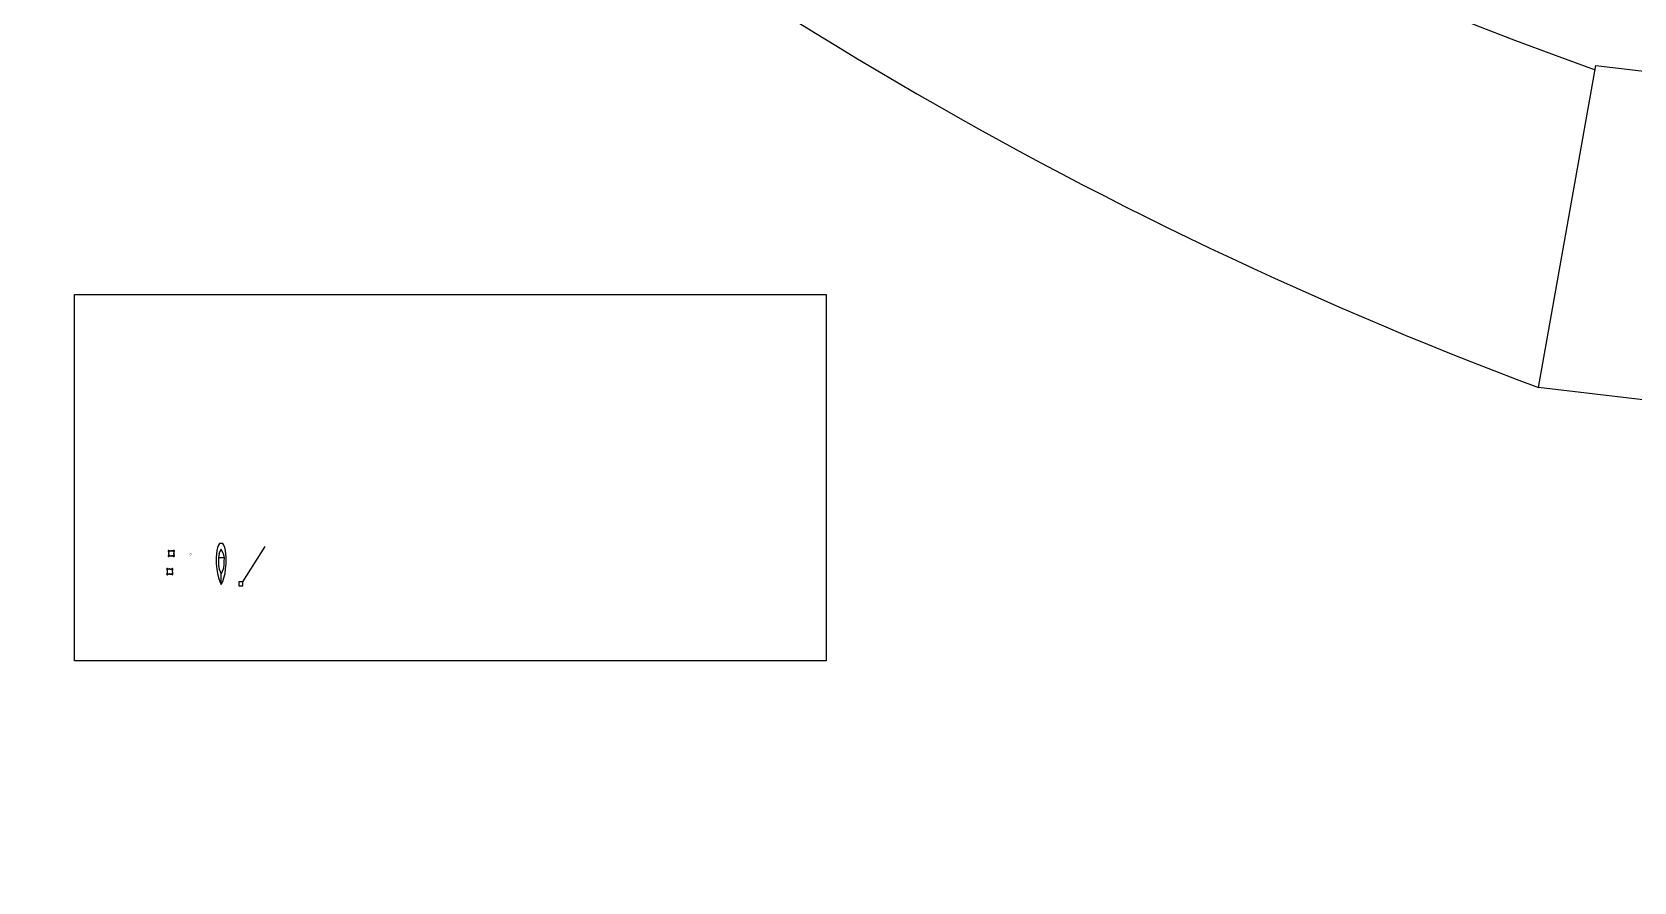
# Model space of a CAD drawing. Extents: x -2575501 to 16617496, y -2334620 to 1078419.
# Drawn here: x 12888562 to 13044722, y 433299 to 516174 of the extents above; entities that cross this region are included whole.
import ezdxf

# ---------------------------------------------------------------- set-up
doc = ezdxf.new("R2010")
doc.units = 0
doc.header["$LTSCALE"] = 10
doc.header["$MEASUREMENT"] = 0
for name, color, linetype in [('W-FLOAT_BOWL浮筒', 253, 'Continuous'), ('固定锚', 5, 'Continuous'), ('平面配景', 7, 'Continuous')]:
    doc.layers.add(name, color=color, linetype=linetype)

# ---------------------------------------------------------------- blocks, each defined once
blk = doc.blocks.new('蓝浮筒')
at = {"layer": 'W-FLOAT_BOWL浮筒', "color": 5}
for p, q in [((-549, 527), (-527, 549)), ((-549, 473), (-521, 445)), ((-549, 27), (-521, 55)), ((-516, 261), (-516, 239)), ((-484, 301), (-513, 268)), ((-484, 199), (-513, 232)), ((-500, 395), (-500, 351)), ((-500, 149), (-500, 105)), ((-484, 329), (-497, 345)), ((-484, 171), (-497, 155)), ((-481, 307), (-481, 323)), ((-481, 193), (-481, 177)), ((-445, 479), (-479, 445)), ((-479, 55), (-445, 21)), ((-473, 549), (-445, 521)), ((-351, 500), (-395, 500)), ((-351, 0), (-395, 0)), ((-329, 484), (-345, 497)), ((-307, 481), (-323, 481)), ((-301, 484), (-268, 513)), ((-297, -13), (-264, 16)), ((-239, 516), (-261, 516)), ((-242, 19), (-258, 19)), ((-203, -13), (-236, 16)), ((-199, 484), (-232, 513)), ((-193, 481), (-177, 481)), ((-171, 484), (-155, 497)), ((-105, 500), (-149, 500)), ((-105, 0), (-149, 0)), ((-27, 549), (-55, 521)), ((-55, 479), (-21, 445)), ((-21, 55), (-55, 21)), ((-19, 258), (-19, 242)), ((13, 297), (-16, 264)), ((13, 203), (-16, 236)), ((0, 395), (0, 351)), ((0, 149), (0, 105)), ((13, 333), (3, 345)), ((13, 167), (3, 155)), ((16, 304), (16, 326)), ((16, 196), (16, 174)), ((49, 473), (21, 445)), ((49, 27), (21, 55)), ((27, 549), (49, 527)), ((-527, -49), (-549, -27)), ((-473, -49), (-445, -21)), ((-333, -13), (-345, -3)), ((-304, -16), (-326, -16)), ((-196, -16), (-174, -16)), ((-167, -13), (-155, -3)), ((-27, -49), (-55, -21)), ((49, -27), (27, -49))]:
    blk.add_line(p, q, dxfattribs=at)
for centre, radius, start, end in [((-522, 500), 38, 135, 225), ((-522, 0), 38, 135, 225), ((-524, 500), 7, 90, 270), ((-524, 0), 7, 90, 270), ((-500, 522), 38, 45, 135), ((-500, 500), 25, 106.2602, 163.7398), ((-500, 500), 25, 196.2602, 253.7398), ((-500, 0), 25, 106.2602, 163.7398), ((-570, 395), 70, 0, 45), ((-570, 105), 70, 315, 0), ((-506, 261), 10, 137.72631, 180), ((-506, 239), 10, 180, 222.27369), ((-500, 524), 7, 0, 180), ((-500, 476), 7, 180, 0), ((-500, 24), 7, 0, 180), ((-430, 395), 70, 135, 180), ((-490, 351), 10, 180, 222.27369), ((-490, 149), 10, 137.72631, 180), ((-430, 105), 70, 180, 225), ((-500, 500), 25, 16.2602, 73.7398), ((-500, 500), 25, 286.2602, 343.7398), ((-500, 0), 25, 16.2602, 73.7398), ((-491, 323), 10, 0, 42.27369), ((-491, 307), 10, 317.72631, 0), ((-491, 193), 10, 0, 42.27369), ((-491, 177), 10, 317.72631, 0), ((-476, 500), 7, 270, 90), ((-476, 0), 7, 270, 90), ((-395, 570), 70, 225, 270), ((-395, 430), 70, 90, 135), ((-395, 70), 70, 225, 270), ((-395, -70), 70, 90, 135), ((-351, 490), 10, 47.72631, 90), ((-351, -10), 10, 47.72631, 90), ((-323, 491), 10, 227.72631, 270), ((-307, 491), 10, 270, 312.27369), ((-261, 506), 10, 90, 132.27369), ((-258, 9), 10, 90, 132.27369), ((-242, 9), 10, 47.72631, 90), ((-239, 506), 10, 47.72631, 90), ((-193, 491), 10, 227.72631, 270), ((-177, 491), 10, 270, 312.27369), ((-149, 490), 10, 90, 132.27369), ((-149, -10), 10, 90, 132.27369), ((-105, 570), 70, 270, 315), ((-105, 430), 70, 45, 90), ((-105, 70), 70, 270, 315), ((-105, -70), 70, 45, 90), ((-24, 500), 7, 90, 270), ((-24, 0), 7, 90, 270), ((0, 522), 38, 45, 135), ((0, 500), 25, 106.2602, 163.7398), ((0, 500), 25, 196.2602, 253.7398), ((0, 0), 25, 106.2602, 163.7398), ((-70, 395), 70, 0, 45), ((-70, 105), 70, 315, 0), ((-9, 258), 10, 137.72631, 180), ((-9, 242), 10, 180, 222.27369), ((0, 524), 7, 0, 180), ((0, 476), 7, 180, 0), ((0, 24), 7, 0, 180), ((70, 395), 70, 135, 180), ((10, 351), 10, 180, 222.27369), ((10, 149), 10, 137.72631, 180), ((70, 105), 70, 180, 225), ((0, 500), 25, 16.2602, 73.7398), ((0, 500), 25, 286.2602, 343.7398), ((0, 0), 25, 16.2602, 73.7398), ((6, 326), 10, 0, 42.27369), ((6, 304), 10, 317.72631, 0), ((6, 196), 10, 0, 42.27369), ((6, 174), 10, 317.72631, 0), ((24, 500), 7, 270, 90), ((24, 0), 7, 270, 90), ((22, 500), 38, 315, 45), ((22, 0), 38, 315, 45), ((-500, -22), 38, 225, 315), ((-500, 0), 25, 196.2602, 253.7398), ((-500, -24), 7, 180, 0), ((-500, 0), 25, 286.2602, 343.7398), ((-326, -6), 10, 227.72631, 270), ((-304, -6), 10, 270, 312.27369), ((-196, -6), 10, 227.72631, 270), ((-174, -6), 10, 270, 312.27369), ((0, -22), 38, 225, 315), ((0, 0), 25, 196.2602, 253.7398), ((0, -24), 7, 180, 0), ((0, 0), 25, 286.2602, 343.7398)]:
    blk.add_arc(centre, radius, start, end, dxfattribs=at)
blk = doc.blocks.new('橙浮筒')
at = {"layer": 'W-FLOAT_BOWL浮筒', "color": 30}
for p, q in [((-549, 527), (-527, 549)), ((-549, 473), (-521, 445)), ((-549, 27), (-521, 55)), ((-516, 261), (-516, 239)), ((-484, 301), (-513, 268)), ((-484, 199), (-513, 232)), ((-500, 395), (-500, 351)), ((-500, 149), (-500, 105)), ((-484, 329), (-497, 345)), ((-484, 171), (-497, 155)), ((-481, 307), (-481, 323)), ((-481, 193), (-481, 177)), ((-445, 479), (-479, 445)), ((-479, 55), (-445, 21)), ((-473, 549), (-445, 521)), ((-351, 500), (-395, 500)), ((-351, 0), (-395, 0)), ((-329, 484), (-345, 497)), ((-307, 481), (-323, 481)), ((-301, 484), (-268, 513)), ((-297, -13), (-264, 16)), ((-239, 516), (-261, 516)), ((-242, 19), (-258, 19)), ((-203, -13), (-236, 16)), ((-199, 484), (-232, 513)), ((-193, 481), (-177, 481)), ((-171, 484), (-155, 497)), ((-105, 500), (-149, 500)), ((-105, 0), (-149, 0)), ((-27, 549), (-55, 521)), ((-55, 479), (-21, 445)), ((-21, 55), (-55, 21)), ((-19, 258), (-19, 242)), ((13, 297), (-16, 264)), ((13, 203), (-16, 236)), ((0, 395), (0, 351)), ((0, 149), (0, 105)), ((13, 333), (3, 345)), ((13, 167), (3, 155)), ((16, 304), (16, 326)), ((16, 196), (16, 174)), ((49, 473), (21, 445)), ((49, 27), (21, 55)), ((27, 549), (49, 527)), ((-527, -49), (-549, -27)), ((-473, -49), (-445, -21)), ((-333, -13), (-345, -3)), ((-304, -16), (-326, -16)), ((-196, -16), (-174, -16)), ((-167, -13), (-155, -3)), ((-27, -49), (-55, -21)), ((49, -27), (27, -49))]:
    blk.add_line(p, q, dxfattribs=at)
for centre, radius, start, end in [((-522, 500), 38, 135, 225), ((-522, 0), 38, 135, 225), ((-524, 500), 7, 90, 270), ((-524, 0), 7, 90, 270), ((-500, 522), 38, 45, 135), ((-500, 500), 25, 106.2602, 163.7398), ((-500, 500), 25, 196.2602, 253.7398), ((-500, 0), 25, 106.2602, 163.7398), ((-570, 395), 70, 0, 45), ((-570, 105), 70, 315, 0), ((-506, 261), 10, 137.72631, 180), ((-506, 239), 10, 180, 222.27369), ((-500, 524), 7, 0, 180), ((-500, 476), 7, 180, 0), ((-500, 24), 7, 0, 180), ((-430, 395), 70, 135, 180), ((-490, 351), 10, 180, 222.27369), ((-490, 149), 10, 137.72631, 180), ((-430, 105), 70, 180, 225), ((-500, 500), 25, 16.2602, 73.7398), ((-500, 500), 25, 286.2602, 343.7398), ((-500, 0), 25, 16.2602, 73.7398), ((-491, 323), 10, 0, 42.27369), ((-491, 307), 10, 317.72631, 0), ((-491, 193), 10, 0, 42.27369), ((-491, 177), 10, 317.72631, 0), ((-476, 500), 7, 270, 90), ((-476, 0), 7, 270, 90), ((-395, 570), 70, 225, 270), ((-395, 430), 70, 90, 135), ((-395, 70), 70, 225, 270), ((-395, -70), 70, 90, 135), ((-351, 490), 10, 47.72631, 90), ((-351, -10), 10, 47.72631, 90), ((-323, 491), 10, 227.72631, 270), ((-307, 491), 10, 270, 312.27369), ((-261, 506), 10, 90, 132.27369), ((-258, 9), 10, 90, 132.27369), ((-242, 9), 10, 47.72631, 90), ((-239, 506), 10, 47.72631, 90), ((-193, 491), 10, 227.72631, 270), ((-177, 491), 10, 270, 312.27369), ((-149, 490), 10, 90, 132.27369), ((-149, -10), 10, 90, 132.27369), ((-105, 570), 70, 270, 315), ((-105, 430), 70, 45, 90), ((-105, 70), 70, 270, 315), ((-105, -70), 70, 45, 90), ((-24, 500), 7, 90, 270), ((-24, 0), 7, 90, 270), ((0, 522), 38, 45, 135), ((0, 500), 25, 106.2602, 163.7398), ((0, 500), 25, 196.2602, 253.7398), ((0, 0), 25, 106.2602, 163.7398), ((-70, 395), 70, 0, 45), ((-70, 105), 70, 315, 0), ((-9, 258), 10, 137.72631, 180), ((-9, 242), 10, 180, 222.27369), ((0, 524), 7, 0, 180), ((0, 476), 7, 180, 0), ((0, 24), 7, 0, 180), ((70, 395), 70, 135, 180), ((10, 351), 10, 180, 222.27369), ((10, 149), 10, 137.72631, 180), ((70, 105), 70, 180, 225), ((0, 500), 25, 16.2602, 73.7398), ((0, 500), 25, 286.2602, 343.7398), ((0, 0), 25, 16.2602, 73.7398), ((6, 326), 10, 0, 42.27369), ((6, 304), 10, 317.72631, 0), ((6, 196), 10, 0, 42.27369), ((6, 174), 10, 317.72631, 0), ((24, 500), 7, 270, 90), ((24, 0), 7, 270, 90), ((22, 500), 38, 315, 45), ((22, 0), 38, 315, 45), ((-500, -22), 38, 225, 315), ((-500, 0), 25, 196.2602, 253.7398), ((-500, -24), 7, 180, 0), ((-500, 0), 25, 286.2602, 343.7398), ((-326, -6), 10, 227.72631, 270), ((-304, -6), 10, 270, 312.27369), ((-196, -6), 10, 227.72631, 270), ((-174, -6), 10, 270, 312.27369), ((0, -22), 38, 225, 315), ((0, 0), 25, 196.2602, 253.7398), ((0, -24), 7, 180, 0), ((0, 0), 25, 286.2602, 343.7398)]:
    blk.add_arc(centre, radius, start, end, dxfattribs=at)
blk = doc.blocks.new('渔船')
at = {"layer": '平面配景'}
for p, q in [((-810, -178), (-1241, 10)), ((-810, 200), (-1237, 11)), ((-810, 200), (-378, 287)), ((-378, 287), (-378, -265)), ((-378, 287), (-70, 283)), ((-70, 283), (332, 268)), ((332, 268), (553, 240)), ((553, 240), (727, 200)), ((727, 200), (1154, 11)), ((727, -178), (1157, 10)), ((2210, 11), (1156, 11)), ((-810, -178), (-378, -265)), ((-378, -265), (-70, -261)), ((-70, -261), (332, -245)), ((332, -245), (553, -218)), ((553, -218), (727, -178))]:
    blk.add_line(p, q, dxfattribs=at)
blk.add_lwpolyline([(190, -478), (727, -423), (1129, -360), (1555, -257), (1902, -139), (2210, 11), (1902, 161), (1555, 279), (1129, 382), (727, 445), (190, 500), (-425, 500), (-1096, 429), (-1396, 366), (-1640, 272), (-1790, 169), (-1790, -147), (-1640, -249), (-1396, -344), (-1096, -407), (-425, -478)], close=True, dxfattribs=at)

msp = doc.modelspace()

# ---------------------------------------------------------------- linework, layer by layer
for points in [[(13040999.8, 512901.9), (13851994.7, 417191.1), (13848263.8, 385578.2), (13035410, 481508.3)], [(12892694.7, 490595.5), (12965968.7, 490595.5), (12965968.7, 454845.4), (12892694.7, 454845.4)]]:
    msp.add_lwpolyline(points, close=True)
at = {"color": 5, "const_width": 20, "elevation": 0}
msp.add_lwpolyline([(12904120, 465263, 1), (12903920, 465263, 1)], format="xyb", close=True, dxfattribs=at)
for centre, radius, start, end in [((13164331.3, 858552.4), 367404.7, 209.506641, 250.373853), ((13176888.2, 859198.5), 403318.7, 207.586996, 249.464652)]:
    msp.add_arc(centre, radius, start, end)
at = {"layer": '固定锚'}
msp.add_lwpolyline([(12909111.6, 462580.6), (12911289.8, 466003.9)], dxfattribs=at)
msp.add_lwpolyline([(12908711.6, 462180.6), (12909111.6, 462180.6), (12909111.6, 462580.6), (12908711.6, 462580.6)], close=True, dxfattribs=at)

# ---------------------------------------------------------------- block references
for name, p in [('蓝浮筒', (12902386, 465085.1)), ('橙浮筒', (12902241.8, 463314.7))]:
    msp.add_blockref(name, p)
at = {"rotation": 270}
msp.add_blockref('渔船', (12906991.4, 464514.1), dxfattribs=at)

doc.saveas('drawing.dxf')
